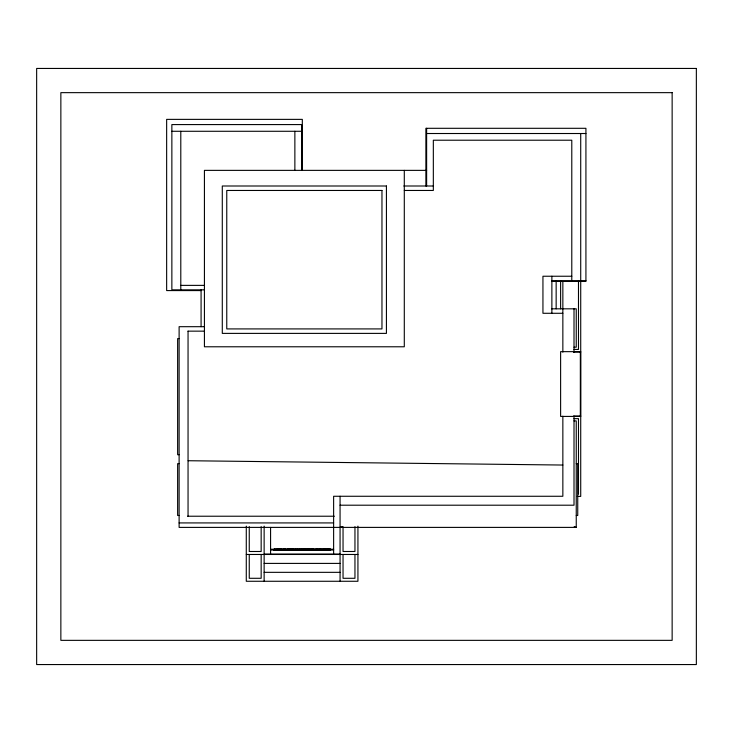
<?xml version="1.0" encoding="UTF-8"?>
<svg xmlns="http://www.w3.org/2000/svg" width="733" height="733" viewBox="0 0 733 733"><rect width="100%" height="100%" fill="white"/><g stroke="black" fill="none" stroke-linecap="round" stroke-linejoin="round"><path stroke-width="1.1" d="M340.066 527.394L342.128 526.578M171.861 131.28L301.575 131.28M426.624 133.516L585.924 133.516M426.624 170.368L204.425 170.368L204.425 346.782L404.295 346.782L404.295 170.368M403.819 185.999L433.331 185.999M404.295 190.461L433.331 190.461L433.331 140.214L571.786 140.214L571.786 280.712M571.786 276.24L542.942 276.24L542.942 313.284L562.852 313.284M551.876 280.712L585.924 280.712M551.876 281.454L585.924 281.454L585.924 128.302L425.882 128.302L425.882 185.999M180.794 285.375L204.415 285.375M204.425 289.837L171.861 289.837L171.861 124.583L301.575 124.583L301.575 170.074M201.08 290.58L166.648 290.58L166.648 119.369L302.317 119.369L302.317 170.184M551.683 308.822L576.248 308.822L576.248 347.195L574.012 347.195M204.443 326.689L179.118 326.689L179.118 527.394L576.248 527.394L576.248 420.889L574.012 420.889M187.978 331.151L204.452 331.151M179.118 338.6L177.633 338.6L177.633 454.717L179.118 454.717M574.012 349.421L578.484 349.421L578.484 280.977M580.719 351.657L560.617 351.657L560.617 416.417L580.719 416.417M573.49 352.032L580.719 352.032M573.49 416.051L580.719 416.051M574.012 418.653L578.484 418.653L578.484 494.17M179.118 463.65L177.633 463.65L177.633 515.482L179.118 515.482M576.248 463.65L577.741 463.65L577.741 515.482L576.248 515.482M577.292 496.406L580.719 496.406L580.719 280.968M340.066 505.202L574.012 505.202L574.012 416.142M187.529 516.224L334.358 516.224M179.118 522.922L333.625 522.922M270.578 549.255L333.625 549.255M270.578 550.007L333.625 550.007M264.137 554.093L340.066 554.093M246.279 554.469L357.933 554.469M264.137 563.402L340.066 563.402M264.137 572.336L340.066 572.336M188.152 460.727L562.852 465.043M574.186 526.578L576.248 527.394M580.719 133.516L580.719 280.712M580.573 352.032L580.573 416.051M580.344 351.657L580.344 416.417M574.012 308.822L574.012 352.207M562.852 281.463L562.852 352.124M562.852 416.188L562.852 496.268L333.625 496.268L333.625 554.469M560.617 280.712L560.617 308.822M556.155 280.712L556.155 308.822M551.876 276.24L551.876 313.284M426.624 128.302L426.624 185.999M357.933 526.138L357.933 581.269L246.279 581.269L246.279 526.138M354.955 526.66L354.955 551.491L343.044 551.491L343.044 526.66M354.955 554.469L354.955 578.291L343.044 578.291L343.044 554.469M340.066 496.268L340.066 581.269M330.565 549.255L330.565 550.007M330.18 549.255L330.107 550.007L330.07 549.255M329.914 549.255L329.877 550.007M329.786 549.255L329.713 550.007M329.584 549.255L329.557 550.007M329.163 549.255L329.126 550.007M328.989 549.255L328.989 550.007M328.796 549.255L328.796 550.007M328.696 549.255L328.659 550.007M328.531 549.255L328.439 550.007M328.375 549.255L328.375 550.007M328.201 549.255L328.228 550.007M327.981 549.255L328.027 550.007M327.889 549.255L327.889 550.007M327.724 549.255L327.724 550.007M327.587 549.255L327.587 550.007M327.376 550.007L327.376 549.255L327.202 550.007M327.083 549.255L327.147 550.007M326.927 549.255L327.028 550.007M326.524 549.255L326.478 550.007M326.295 549.255L326.396 550.007M326.139 549.255L326.277 550.007M326.103 549.255L326.093 550.007M325.644 549.255L325.644 550.007M325.516 549.255L325.507 550.007M325.333 549.255L325.333 550.007M325.076 550.007L325.076 549.255L324.939 550.007M324.893 549.255L324.829 550.007M324.692 549.255L324.719 550.007M324.591 549.255L324.472 550.007M324.353 549.255L324.353 550.007M324.233 549.255L324.233 550.007M324.068 550.007L324.041 549.255L323.968 550.007M323.775 549.255L323.775 550.007M323.61 549.255L323.583 550.007L323.528 549.255M323.097 549.255L323.088 550.007M322.987 549.255L322.996 550.007M322.822 549.255L322.886 550.007M322.758 549.255L322.758 550.007M322.456 549.255L322.456 550.007M322.163 549.255L321.897 550.007M321.567 549.255L321.631 550.007M321.466 549.255L321.54 550.007M321.292 549.255L321.311 550.007M321.201 549.255L321.201 550.007M320.88 549.255L320.88 550.007M320.742 549.255L320.678 550.007M320.532 549.255L320.523 550.007M320.413 549.255L320.413 550.007M320.174 549.255L320.174 550.007M320.138 549.255L320.083 550.007M319.954 549.255L319.9 550.007L319.808 549.255M319.643 549.255L319.643 550.007M319.487 549.255L319.478 550.007M318.882 549.255L318.818 550.007M318.681 549.255L318.754 550.007M318.278 549.255L318.278 550.007M318.104 549.255L318.159 550.007M317.966 549.255L318.03 550.007M317.856 549.255L317.774 550.007M317.664 549.255L317.646 550.007L317.536 549.255M317.343 549.255L317.316 550.007M317.178 549.255L317.178 550.007M316.903 549.255L316.958 550.007M316.693 550.007L316.72 549.255L316.519 550.007M316.482 549.255L316.482 550.007M316.299 549.255L316.299 550.007M316.161 549.255L316.161 550.007M315.987 549.255L316.005 550.007M315.795 549.255L315.831 550.007M315.538 549.255L315.584 550.007M315.346 549.255L315.318 550.007M314.842 550.007L314.86 549.255L314.723 550.007M314.576 549.255L314.585 550.007M314.2 549.255L314.2 550.007M313.962 549.255L313.962 550.007M313.788 549.255L313.825 550.007M313.742 549.255L313.724 550.007M313.495 549.255L313.495 550.007M313.358 549.255L313.376 550.007M313.229 549.255L313.229 550.007M313.055 549.255L313.028 550.007L312.936 549.255M312.56 549.255L312.652 550.007M312.359 549.255L312.359 550.007M312.148 549.255L312.148 550.007M312.02 549.255L311.956 550.007M311.809 549.255L311.901 550.007M311.644 549.255L311.681 550.007L311.534 549.255M311.47 549.255L311.406 550.007M311.241 549.255L311.241 550.007M310.719 549.255L310.755 550.007M310.618 549.255L310.59 550.007M310.535 549.255L310.517 550.007M310.297 549.255L310.297 550.007M309.876 549.255L309.885 550.007M309.784 549.255L309.766 550.007M309.601 549.255L309.61 550.007M309.363 550.007L309.363 549.255L309.207 550.007M309.179 549.255L309.152 550.007M309.024 549.255L308.923 550.007M308.868 549.255L308.73 550.007M308.263 549.255L308.309 550.007M308.208 549.255L308.199 550.007M307.988 549.255L307.988 550.007M307.814 549.255L307.814 550.007M307.796 549.255L307.796 550.007M307.585 549.255L307.548 550.007L307.475 549.255M307.274 549.255L307.219 550.007L307.145 549.255M306.687 549.255L306.687 550.007M306.44 549.255L306.531 550.007M306.33 549.255L306.412 550.007M306.275 549.255L306.202 550.007M305.826 549.255L305.826 550.007M305.725 549.255L305.679 550.007M305.597 549.255L305.524 550.007M305.459 549.255L305.505 550.007M305.148 549.255L305.065 550.007M304.946 549.255L304.955 550.007M304.846 549.255L304.791 550.007L304.671 549.255M304.552 549.255L304.479 550.007M304.323 549.255L304.323 550.007M304.177 549.255L304.177 550.007M304.122 549.255L304.122 550.007M303.984 549.255L303.975 550.007M303.792 549.255L303.691 550.007M303.59 549.255L303.599 550.007M303.398 549.255L303.398 550.007M303.279 549.255L303.315 550.007M303.16 549.255L303.114 550.007M302.995 549.255L302.995 550.007M302.857 549.255L302.857 550.007M302.344 549.255L302.372 550.007M302.207 549.255L302.253 550.007M302.097 549.255L302.133 550.007M301.996 549.255L301.923 550.007M301.657 549.255L301.556 550.007L301.41 549.255M301.336 549.255L301.336 550.007M301.208 549.255L301.107 550.007L300.979 549.255M300.897 549.255L300.86 550.007M300.732 550.007L300.64 549.255L300.548 550.007M300.191 549.255L300.191 550.007M300.072 549.255L300.072 550.007M299.934 549.255L300.008 550.007M299.824 549.255L299.834 550.007M299.605 549.255L299.65 550.007M299.476 549.255L299.412 550.007M299.311 549.255L299.275 550.007L299.183 549.255M299.027 549.255L299.046 550.007M298.853 549.255L298.908 550.007M298.697 549.255L298.743 550.007M298.184 549.255L298.184 550.007M298.093 550.007L298.056 549.255L297.882 550.007M297.864 549.255L297.809 550.007M297.589 549.255L297.589 550.007M297.305 549.255L297.296 550.007M297.204 549.255L297.222 550.007M297.021 549.255L297.076 550.007M296.892 549.255L296.892 550.007M296.334 549.255L296.242 550.007M296.196 549.255L296.196 550.007M295.747 549.255L295.875 550.007M295.454 549.255L295.445 550.007M295.326 549.255L295.326 550.007M295.262 549.255L295.133 550.007M294.987 549.255L295.06 550.007M294.868 131.28L294.868 170.368M294.904 549.255L294.849 550.007L294.794 549.255M294.62 549.255L294.547 550.007M293.96 549.255L293.951 550.007M293.896 549.255L293.832 550.007M293.741 549.255L293.704 550.007M293.347 549.255L293.319 550.007L293.227 549.255M293.035 549.255L293.09 550.007M292.962 549.255L292.907 550.007M292.742 549.255L292.742 550.007M292.604 549.255L292.614 550.007M292.385 549.255L292.394 550.007M292.229 549.255L292.238 550.007M291.697 549.255L291.761 550.007M291.606 549.255L291.606 550.007M291.377 549.255L291.34 550.007M291.239 549.255L291.239 550.007M291.138 549.255L291.038 550.007M290.955 549.255L290.9 550.007M290.717 549.255L290.781 550.007M290.589 549.255L290.607 550.007M290.451 549.255L290.451 550.007M290.295 549.255L290.295 550.007M289.874 550.007L289.782 549.255L289.746 550.007M289.489 549.255L289.562 550.007M289.443 549.255L289.443 550.007M289.278 549.255L289.278 550.007M289.059 549.255L289.059 550.007M288.976 549.255L288.884 550.007L288.738 549.255M288.591 549.255L288.646 550.007M288.555 549.255L288.518 550.007M288.271 549.255L288.271 550.007M288.216 549.255L288.216 550.007M288.069 549.255L288.087 550.007M287.886 549.255L287.886 550.007M287.721 549.255L287.721 550.007M287.556 549.255L287.556 550.007M287.363 549.255L287.437 550.007M287.244 549.255L287.199 550.007M287.153 549.255L287.134 550.007M286.951 549.255L286.951 550.007M286.832 550.007L286.429 549.255L286.42 550.007M286.236 549.255L286.236 550.007M285.723 549.255L285.705 550.007M285.641 549.255L285.54 550.007M285.412 549.255L285.366 550.007M285.302 549.255L285.293 550.007M284.908 549.255L284.908 550.007M284.899 549.255L284.816 550.007M284.67 549.255L284.725 550.007M284.486 549.255L284.541 550.007M284.431 550.007L284.303 549.255L284.257 550.007M284.019 549.255L284.083 550.007M283.863 549.255L283.928 550.007M283.644 549.255L283.644 550.007M283.433 549.255L283.433 550.007M283.295 549.255L283.305 550.007M283.075 549.255L283.103 550.007M282.929 549.255L282.727 550.007M282.517 549.255L282.526 550.007M282.214 549.255L282.159 550.007M282.141 549.255L282.141 550.007M281.564 549.255L281.545 550.007M281.463 549.255L281.39 550.007M281.325 549.255L281.335 550.007M281.106 549.255L281.115 550.007M280.968 549.255L280.968 550.007M280.721 549.255L280.693 550.007M280.547 549.255L280.556 550.007M280.373 549.255L280.336 550.007M280.208 549.255L280.208 550.007M280.033 549.255L280.125 550.007M279.951 549.255L279.988 550.007M279.768 549.255L279.768 550.007M279.621 549.255L279.575 550.007M279.475 549.255L279.475 550.007M279.181 549.255L279.099 550.007M278.961 549.255L278.961 550.007M278.833 549.255L278.833 550.007M278.751 549.255L278.723 550.007M278.632 549.255L278.558 550.007M278.412 550.007L278.357 549.255L278.293 550.007M278.174 549.255L278.174 550.007M277.99 549.255L277.99 550.007M277.862 549.255L277.862 550.007M277.431 549.255L277.431 550.007L277.34 549.255M277.193 549.255L277.138 550.007M277.101 549.255L277.101 550.007M276.662 549.255L276.735 550.007M276.552 549.255L276.543 550.007M276.396 549.255L276.433 550.007M276.084 550.007L276.066 549.255L275.974 550.007M275.782 549.255L275.8 550.007M275.251 549.255L275.251 550.007M274.994 549.255L274.994 550.007M274.866 549.255L274.866 550.007M274.683 550.007L274.683 549.255L274.536 550.007M274.417 549.255L274.371 550.007M274.334 549.255L274.298 550.007M274.105 550.007L274.096 549.255L273.968 550.007M273.895 549.255L273.849 550.007M270.578 527.394L270.578 554.469M264.137 526.138L264.137 581.269M261.159 526.66L261.159 551.491L249.257 551.491L249.257 526.66M261.159 554.469L261.159 578.291L249.257 578.291L249.257 554.469M201.08 289.837L201.08 326.689M188.051 331.151L188.051 516.224M180.794 131.28L180.794 289.837M696.35 68.444L36.65 68.444L36.65 664.556L696.35 664.556L696.35 68.444M672.143 92.651L60.857 92.651L60.857 640.349L672.143 640.349L672.143 92.651M386.428 185.999L222.291 185.999L222.291 333.387L386.428 333.387L386.428 185.999M381.966 190.461L226.763 190.461L226.763 328.915L381.966 328.915L381.966 190.461M330.409 550.007L330.464 549.255L330.391 550.007M325.846 550.007L325.846 549.255L325.819 550.007M319.13 550.007L319.13 549.255L319.093 550.007M308.575 550.007L308.575 549.255L308.52 550.007M296.526 550.007L296.535 549.255L296.48 550.007M292.101 550.007L292.101 549.255L292.018 550.007M275.48 550.007L275.452 549.255L275.397 550.007"/></g></svg>
